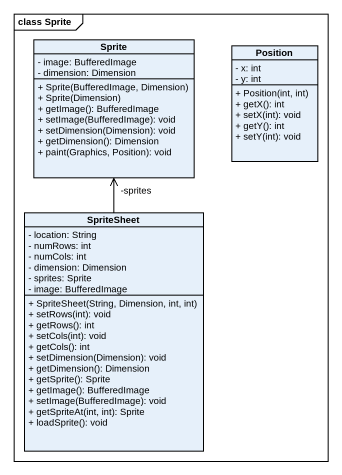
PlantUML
@startuml
mainframe class Sprite
hide circle
hide empty members
skinparam classAttributeIconSize 0
class Sprite {
  - image: BufferedImage
  - dimension: Dimension
  + Sprite(BufferedImage, Dimension)
  + Sprite(Dimension)
  + getImage(): BufferedImage
  + setImage(BufferedImage): void
  + setDimension(Dimension): void
  + getDimension(): Dimension
  + paint(Graphics, Position): void
}
class Position {
  - x: int
  - y: int
  + Position(int, int)
  + getX(): int
  + setX(int): void
  + getY(): int
  + setY(int): void
}
class SpriteSheet {
  - location: String
  - numRows: int
  - numCols: int
  - dimension: Dimension
  - sprites: Sprite
  - image: BufferedImage
  + SpriteSheet(String, Dimension, int, int)
  + setRows(int): void
  + getRows(): int
  + setCols(int): void
  + getCols(): int
  + setDimension(Dimension): void
  + getDimension(): Dimension
  + getSprite(): Sprite
  + getImage(): BufferedImage
  + setImage(BufferedImage): void
  + getSpriteAt(int, int): Sprite
  + loadSprite(): void
}
SpriteSheet -up-> "-sprites" Sprite
@enduml
